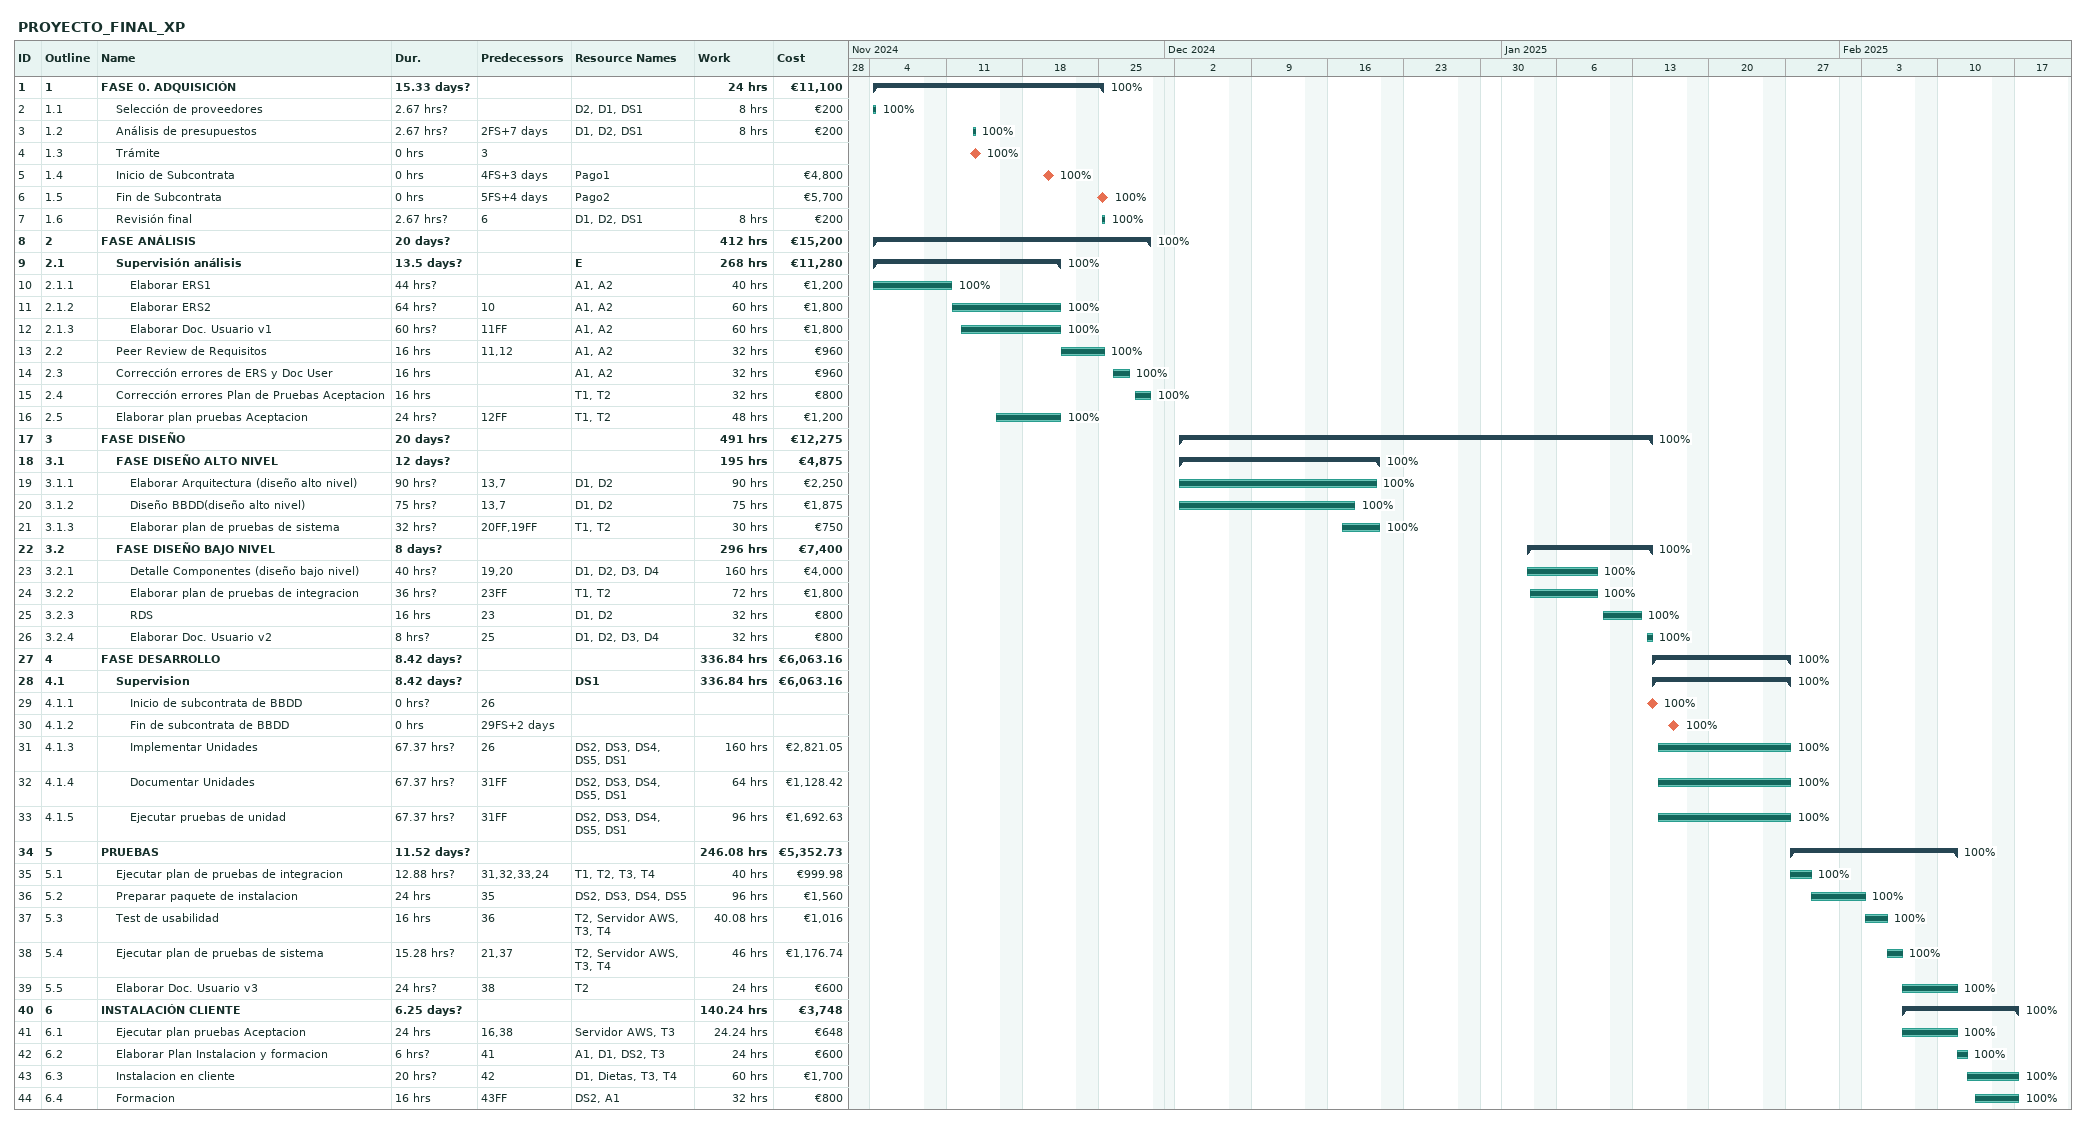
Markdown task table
PROYECTO_FINAL_XP

| ID | WBS | Task | Duration | Start | Finish | Predecessors | Resources | % complete | Work (h) | Cost (€) |
|---|---|---|---|---|---|---|---|---|---|---|
| 1 | 1 | **FASE 0. ADQUISICIÓN** | 15.33d? | 2024-11-04 | 2024-11-25 |  |  | 100 | 24 | 11100 |
| 2 | 1.1 | Selección de proveedores | 2.67h? | 2024-11-04 | 2024-11-04 |  | D2, D1, DS1 | 100 | 8 | 200 |
| 3 | 1.2 | Análisis de presupuestos | 2.67h? | 2024-11-13 | 2024-11-13 | 2FS+7d | D1, D2, DS1 | 100 | 8 | 200 |
| 4 | 1.3 | Trámite | 0h | 2024-11-13 | 2024-11-13 | 3 |  | 100 |  |  |
| 5 | 1.4 | Inicio de Subcontrata | 0h | 2024-11-20 | 2024-11-20 | 4FS+3d | Pago1 | 100 |  | 4800 |
| 6 | 1.5 | Fin de Subcontrata | 0h | 2024-11-25 | 2024-11-25 | 5FS+4d | Pago2 | 100 |  | 5700 |
| 7 | 1.6 | Revisión final | 2.67h? | 2024-11-25 | 2024-11-25 | 6 | D1, D2, DS1 | 100 | 8 | 200 |
| 8 | 2 | **FASE ANÁLISIS** | 20d? | 2024-11-04 | 2024-11-29 |  |  | 100 | 412 | 15200 |
| 9 | 2.1 | **Supervisión análisis** | 13.5d? | 2024-11-04 | 2024-11-21 |  | E | 100 | 268 | 11280 |
| 10 | 2.1.1 | Elaborar ERS1 | 44h? | 2024-11-04 | 2024-11-11 |  | A1, A2 | 100 | 40 | 1200 |
| 11 | 2.1.2 | Elaborar ERS2 | 64h? | 2024-11-11 | 2024-11-21 | 10 | A1, A2 | 100 | 60 | 1800 |
| 12 | 2.1.3 | Elaborar Doc. Usuario v1 | 60h? | 2024-11-12 | 2024-11-21 | 11FF | A1, A2 | 100 | 60 | 1800 |
| 13 | 2.2 | Peer Review de Requisitos | 16h | 2024-11-21 | 2024-11-25 | 11, 12 | A1, A2 | 100 | 32 | 960 |
| 14 | 2.3 | Corrección errores de ERS y Doc User | 16h | 2024-11-26 | 2024-11-27 |  | A1, A2 | 100 | 32 | 960 |
| 15 | 2.4 | Corrección errores Plan de Pruebas Aceptacion | 16h | 2024-11-28 | 2024-11-29 |  | T1, T2 | 100 | 32 | 800 |
| 16 | 2.5 | Elaborar plan pruebas Aceptacion | 24h? | 2024-11-15 | 2024-11-21 | 12FF | T1, T2 | 100 | 48 | 1200 |
| 17 | 3 | **FASE DISEÑO** | 20d? | 2024-12-02 | 2025-01-14 |  |  | 100 | 491 | 12275 |
| 18 | 3.1 | **FASE DISEÑO ALTO NIVEL** | 12d? | 2024-12-02 | 2024-12-20 |  |  | 100 | 195 | 4875 |
| 19 | 3.1.1 | Elaborar Arquitectura (diseño alto nivel) | 90h? | 2024-12-02 | 2024-12-20 | 13, 7 | D1, D2 | 100 | 90 | 2250 |
| 20 | 3.1.2 | Diseño BBDD(diseño alto nivel) | 75h? | 2024-12-02 | 2024-12-18 | 13, 7 | D1, D2 | 100 | 75 | 1875 |
| 21 | 3.1.3 | Elaborar plan de pruebas de sistema | 32h? | 2024-12-17 | 2024-12-20 | 20FF, 19FF | T1, T2 | 100 | 30 | 750 |
| 22 | 3.2 | **FASE DISEÑO BAJO NIVEL** | 8d? | 2025-01-03 | 2025-01-14 |  |  | 100 | 296 | 7400 |
| 23 | 3.2.1 | Detalle Componentes (diseño bajo nivel) | 40h? | 2025-01-03 | 2025-01-09 | 19, 20 | D1, D2, D3, D4 | 100 | 160 | 4000 |
| 24 | 3.2.2 | Elaborar plan de pruebas de integracion | 36h? | 2025-01-03 | 2025-01-09 | 23FF | T1, T2 | 100 | 72 | 1800 |
| 25 | 3.2.3 | RDS | 16h | 2025-01-10 | 2025-01-13 | 23 | D1, D2 | 100 | 32 | 800 |
| 26 | 3.2.4 | Elaborar Doc. Usuario v2 | 8h? | 2025-01-14 | 2025-01-14 | 25 | D1, D2, D3, D4 | 100 | 32 | 800 |
| 27 | 4 | **FASE DESARROLLO** | 8.42d? | 2025-01-14 | 2025-01-27 |  |  | 100 | 336.84 | 6063.16 |
| 28 | 4.1 | **Supervision** | 8.42d? | 2025-01-14 | 2025-01-27 |  | DS1 | 100 | 336.84 | 6063.16 |
| 29 | 4.1.1 | Inicio de subcontrata de BBDD | 0h? | 2025-01-14 | 2025-01-14 | 26 |  | 100 |  |  |
| 30 | 4.1.2 | Fin de subcontrata de BBDD | 0h | 2025-01-16 | 2025-01-16 | 29FS+2d |  | 100 |  |  |
| 31 | 4.1.3 | Implementar Unidades | 67.37h? | 2025-01-15 | 2025-01-27 | 26 | DS2, DS3, DS4, DS5, DS1 | 100 | 160 | 2821.05 |
| 32 | 4.1.4 | Documentar Unidades | 67.37h? | 2025-01-15 | 2025-01-27 | 31FF | DS2, DS3, DS4, DS5, DS1 | 100 | 64 | 1128.42 |
| 33 | 4.1.5 | Ejecutar pruebas de unidad | 67.37h? | 2025-01-15 | 2025-01-27 | 31FF | DS2, DS3, DS4, DS5, DS1 | 100 | 96 | 1692.63 |
| 34 | 5 | **PRUEBAS** | 11.52d? | 2025-01-27 | 2025-02-11 |  |  | 100 | 246.08 | 5352.73 |
| 35 | 5.1 | Ejecutar plan de pruebas de integracion | 12.88h? | 2025-01-27 | 2025-01-29 | 31, 32, 33, 24 | T1, T2, T3, T4 | 100 | 40 | 999.98 |
| 36 | 5.2 | Preparar paquete de instalacion | 24h | 2025-01-29 | 2025-02-03 | 35 | DS2, DS3, DS4, DS5 | 100 | 96 | 1560 |
| 37 | 5.3 | Test de usabilidad | 16h | 2025-02-03 | 2025-02-05 | 36 | T2, Servidor AWS, T3, T4 | 100 | 40.08 | 1016 |
| 38 | 5.4 | Ejecutar plan de pruebas de sistema | 15.28h? | 2025-02-05 | 2025-02-06 | 21, 37 | T2, Servidor AWS, T3, T4 | 100 | 46 | 1176.74 |
| 39 | 5.5 | Elaborar Doc. Usuario v3 | 24h? | 2025-02-06 | 2025-02-11 | 38 | T2 | 100 | 24 | 600 |
| 40 | 6 | **INSTALACIÓN CLIENTE** | 6.25d? | 2025-02-06 | 2025-02-17 |  |  | 100 | 140.24 | 3748 |
| 41 | 6.1 | Ejecutar plan pruebas Aceptacion | 24h | 2025-02-06 | 2025-02-11 | 16, 38 | Servidor AWS, T3 | 100 | 24.24 | 648 |
| 42 | 6.2 | Elaborar Plan Instalacion y formacion | 6h? | 2025-02-11 | 2025-02-12 | 41 | A1, D1, DS2, T3 | 100 | 24 | 600 |
| 43 | 6.3 | Instalacion en cliente | 20h? | 2025-02-12 | 2025-02-17 | 42 | D1, Dietas, T3, T4 | 100 | 60 | 1700 |
| 44 | 6.4 | Formacion | 16h | 2025-02-13 | 2025-02-17 | 43FF | DS2, A1 | 100 | 32 | 800 |
